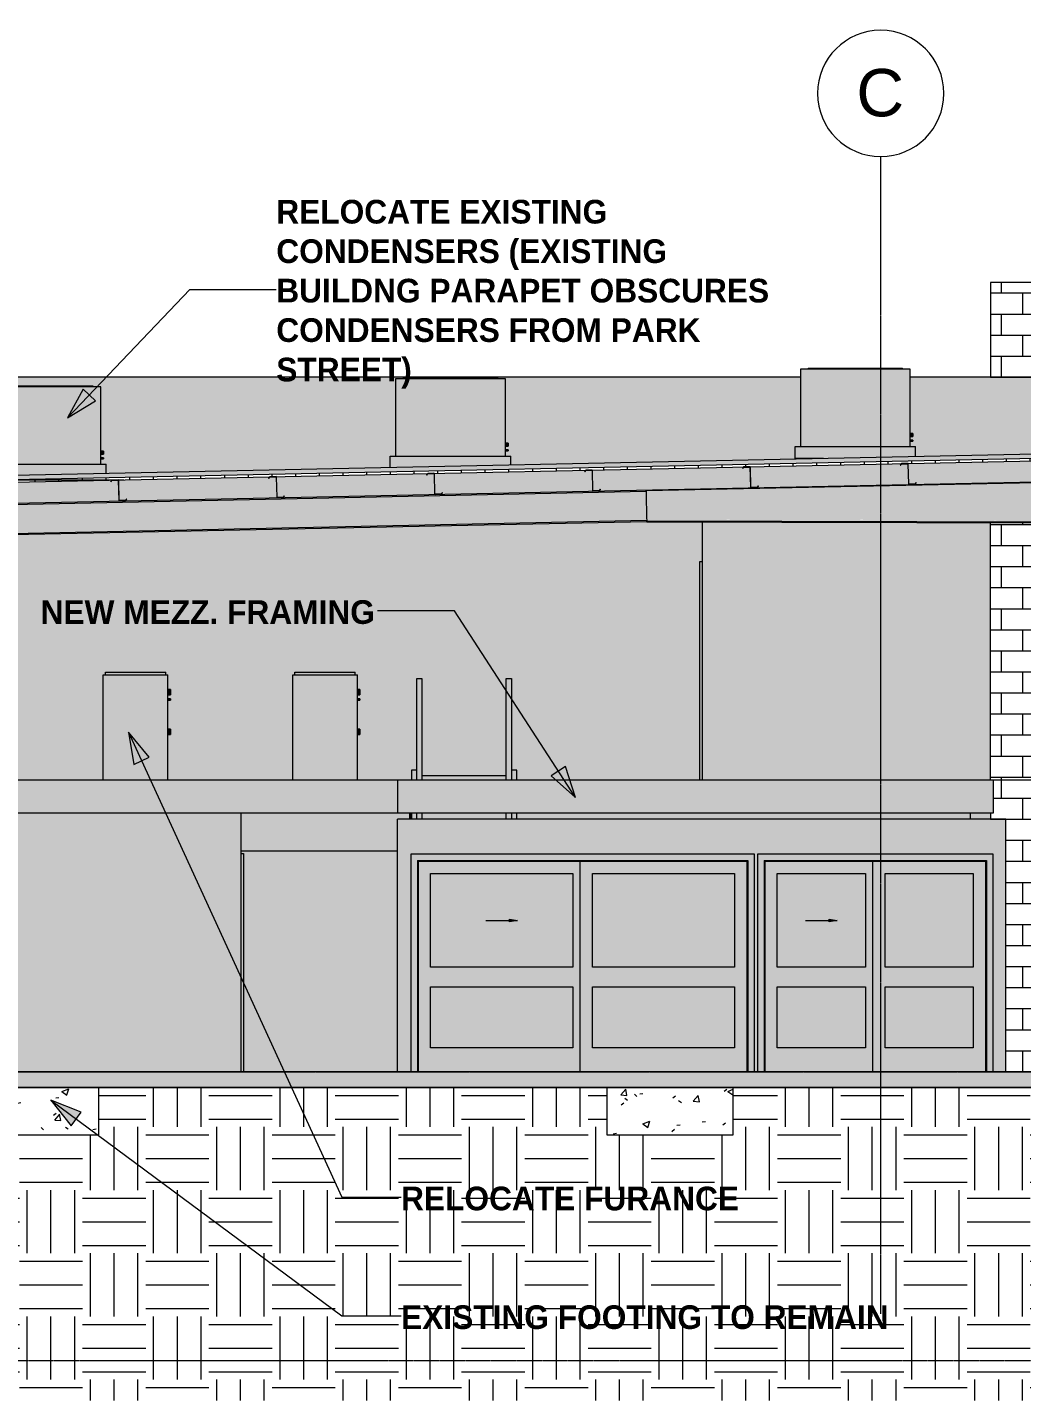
# Model space of a CAD drawing. Header units: inches. Extents: x -12060 to -7983, y -201 to 456.
# Drawn here: x -11406 to -11028, y -125 to 397 of the extents above; entities that cross this region are included whole.
import ezdxf

# ---------------------------------------------------------------- set-up
doc = ezdxf.new("R2010")
doc.units = ezdxf.units.IN
doc.header["$MEASUREMENT"] = 0
doc.linetypes.add('Aligning Line 1_8_', pattern=[0.25, 0.125, -0.125])
doc.linetypes.add('Grid Line 1_2_', pattern=[0.875, 0.5, -0.125, 0.125, -0.125])
for name, color, linetype, lineweight in [('A-DETL-GENF', 92, 'Continuous', 13), ('A-DOOR', 31, 'Continuous', 13), ('A-DOOR-FRAM', 31, 'Continuous', 13), ('A-FLOR', 192, 'Continuous', 9), ('A-FLOR-HRAL', 11, 'Continuous', 9), ('A-FLOR-LEVL', 51, 'Continuous', 9), ('A-ROOF', 132, 'Continuous', 13), ('A-ROOF-PATT', 132, 'Continuous', 9), ('A-WALL', 113, 'Continuous', 13), ('A-WALL-PATT', 111, 'Continuous', 13), ('C-BLDG-PADS', 91, 'Continuous', 13), ('C-TOPO', 7, 'Continuous', 9), ('G-ANNO-SYMB', 111, 'Aligning Line 1_8_', 9), ('G-ANNO-TEXT', 231, 'Continuous', 9), ('I-WALL', 2, 'Continuous', 13), ('M-EQPM', 50, 'Continuous', 9), ('S-BEAM', 12, 'Continuous', 13), ('S-FNDN', 32, 'Continuous', 13), ('S-GRID', 1, 'Continuous', 9), ('S-GRID-IDEN', 1, 'Continuous', 9), ('S-STRS', 31, 'Continuous', 9)]:
    doc.layers.add(name, color=color, linetype=linetype, lineweight=lineweight)
doc.styles.add('Arial', font='arial.ttf', dxfattribs={"height": 18})
doc.styles.add('Century Gothic_B', font='GOTHICB.TTF', dxfattribs={"height": 9})
pattern_1 = [(0, (-11043.466, 0), (0, 8), []), (90, (-11043.466, 0), (-8, 8), [8, -8])]
pattern_2 = [(50, (-11096.608, 126), (27.5427, -2.4099), [2.88, -31.68]), (355, (-11096.608, 126), (-5.3278, 28.8843), [2.304, -25.344]), (100.451, (-11094.313, 125.8), (22.2153, 26.4739), [2.448, -26.924]), (46.184, (-11096.608, 133.68), (40.9819, -6.3564), [4.32, -47.52]), (96.636, (-11093.193, 133.15), (35.8907, 37.4062), [3.671, -40.386]), (351.184, (-11096.61, 133.68), (35.891, 37.4062), [3.456, -38.016]), (21, (-11092.768, 131.76), (22.921, -15.4607), [2.88, -31.68]), (326, (-11092.768, 131.76), (9.3435, 27.8457), [2.304, -25.344]), (71.451, (-11090.858, 130.472), (32.2648, 12.3844), [2.448, -26.924]), (37.5, (-11096.608, 126), (0.46686, 12.7827), [1.267, -23.77, 1.267, -24.461, -25.44]), (37.5, (-11096.608, 126), (0.46686, 12.7827), [-50.765, 1.267, -24.173]), (7.5, (-11096.608, 126), (10.1016, 15.1451), [1.267, -13.402, 1.267, -23.194, -9.696]), (7.5, (-11096.608, 126), (10.1016, 15.1451), [-39.13, 1.267, -8.429]), (327.5, (-11105.171, 126), (20.49916, -0.86578), [1.267, -8.333, 1.267, -28.685, -39.744]), (327.5, (-11105.171, 126), (20.49916, -0.86578), [-39.552, 1.267, -38.477]), (317.5, (-11109.011, 126), (22.3948, 3.8443), [1.267, -11.213, 1.267, -18.624, -28.224]), (317.5, (-11109.011, 126), (22.3948, 3.8443), [-32.371, 1.267, -26.957])]

# ---------------------------------------------------------------- blocks, each defined once
blk = doc.blocks.new('Door-Interior-Double-Sliding-2_Panel-Wood - 125_ x 80_-1239573-BUILDING SECTION - NORTH_SOUTH - LOOKING EAST')
at = {"layer": 'A-DETL-GENF', "lineweight": 9}
blk.add_hatch(color=9, dxfattribs=at).paths.add_polyline_path([(-11222.41, 57), (-11219.4, 57.53), (-11222.41, 58.06)], flags=0)
at = {"layer": 'A-DOOR', "lineweight": 9}
blk.add_hatch(color=254, dxfattribs=at).paths.add_polyline_path([(-11259.9, 0), (-11257.4, 0), (-11257.4, 80.25), (-11131.9, 80.25), (-11131.9, 0), (-11129.4, 0), (-11129.4, 82.75), (-11259.9, 82.75), (-11259.9, 1.93)], flags=0)
h = blk.add_hatch(color=254, dxfattribs=at)
h.paths.add_polyline_path([(-11257.15, 0), (-11195.65, 0), (-11195.65, 80), (-11257.15, 80), (-11257.15, 1.93)], flags=0)
h.paths.add_polyline_path([(-11198.4, 9.12), (-11252.4, 9.12), (-11252.4, 32.25), (-11198.4, 32.25)], flags=0)
h.paths.add_polyline_path([(-11200.35, 39.75), (-11252.4, 39.75), (-11252.4, 75.31), (-11198.4, 75.31), (-11198.4, 39.75)], flags=0)
h = blk.add_hatch(color=254, dxfattribs=at)
h.paths.add_polyline_path([(-11190.9, 0), (-11132.15, 0), (-11132.15, 80), (-11195.65, 80), (-11195.65, 0)], flags=0)
h.paths.add_polyline_path([(-11190.9, 9.12), (-11190.9, 32.25), (-11136.9, 32.25), (-11136.9, 9.12), (-11148.42, 9.12)], flags=0)
h.paths.add_polyline_path([(-11190.9, 39.75), (-11190.9, 75.31), (-11136.9, 75.31), (-11136.9, 39.75), (-11148.42, 39.75)], flags=0)
h = blk.add_hatch(color=254, dxfattribs=at)
h.paths.add_polyline_path([(-11252.4, 9.12), (-11198.4, 9.12), (-11198.4, 32.25), (-11252.4, 32.25), (-11252.4, 16.03)], flags=0)
h.paths.add_polyline_path([(-11198.4, 39.75), (-11198.4, 75.31), (-11252.4, 75.31), (-11252.4, 39.75), (-11199.5, 39.75)], flags=0)
h.paths.add_polyline_path([(-11222.41, 57), (-11222.41, 58.06), (-11219.4, 57.53)], flags=0)
h = blk.add_hatch(color=254, dxfattribs=at)
h.paths.add_polyline_path([(-11148.42, 9.12), (-11136.9, 9.12), (-11136.9, 32.25), (-11190.9, 32.25), (-11190.9, 9.12), (-11187.28, 9.12)], flags=0)
h.paths.add_polyline_path([(-11189.79, 39.75), (-11136.9, 39.75), (-11136.9, 75.31), (-11190.9, 75.31), (-11190.9, 39.75)], flags=0)
at = {"layer": 'A-DOOR-FRAM', "lineweight": 9}
blk.add_hatch(color=254, dxfattribs=at).paths.add_polyline_path([(-11257.4, 0), (-11257.15, 0), (-11257.15, 80), (-11132.15, 80), (-11132.15, 0), (-11131.9, 0), (-11131.9, 80.25), (-11257.4, 80.25), (-11257.4, 1.93)], flags=0)
at = {"layer": 'A-DETL-GENF', "color": 8, "lineweight": 9}
for p, q in [((-11231.4, 57.53), (-11219.4, 57.53)), ((-11222.41, 58.06), (-11219.4, 57.53)), ((-11222.41, 57), (-11222.41, 58.06)), ((-11219.4, 57.53), (-11222.41, 57))]:
    blk.add_line(p, q, dxfattribs=at)
at = {"layer": 'A-DOOR', "color": 8, "lineweight": 9}
for p, q in [((-11259.9, 82.75), (-11259.9, 0)), ((-11129.4, 82.75), (-11259.9, 82.75)), ((-11257.4, 80.25), (-11257.4, 0)), ((-11257.4, 80.25), (-11131.9, 80.25)), ((-11132.15, 80), (-11195.65, 80)), ((-11195.65, 80), (-11195.65, 0)), ((-11132.15, 0), (-11132.15, 80)), ((-11131.9, 80.25), (-11131.9, 0)), ((-11129.4, 0), (-11129.4, 82.75)), ((-11252.4, 39.75), (-11252.4, 75.31)), ((-11252.4, 75.31), (-11198.4, 75.31)), ((-11198.4, 75.31), (-11198.4, 39.75)), ((-11190.9, 39.75), (-11190.9, 75.31)), ((-11190.9, 75.31), (-11136.9, 75.31)), ((-11136.9, 75.31), (-11136.9, 39.75)), ((-11198.4, 39.75), (-11252.4, 39.75)), ((-11136.9, 39.75), (-11190.9, 39.75)), ((-11252.4, 9.12), (-11252.4, 32.25)), ((-11252.4, 32.25), (-11198.4, 32.25)), ((-11198.4, 32.25), (-11198.4, 9.12)), ((-11190.9, 9.12), (-11190.9, 32.25)), ((-11190.9, 32.25), (-11136.9, 32.25)), ((-11136.9, 32.25), (-11136.9, 9.12)), ((-11198.4, 9.12), (-11252.4, 9.12)), ((-11136.9, 9.12), (-11190.9, 9.12))]:
    blk.add_line(p, q, dxfattribs=at)
at = {"layer": 'A-DOOR-FRAM', "color": 8, "lineweight": 9}
for p, q in [((-11257.15, 80), (-11257.15, 0)), ((-11257.15, 80), (-11132.15, 80)), ((-11132.15, 80), (-11132.15, 0))]:
    blk.add_line(p, q, dxfattribs=at)
blk = doc.blocks.new('Door-Interior-Double-Sliding-2_Panel-Wood - 84_ x 80_-1239550-BUILDING SECTION - NORTH_SOUTH - LOOKING EAST')
at = {"layer": 'A-DETL-GENF', "lineweight": 9}
blk.add_hatch(color=9, dxfattribs=at).paths.add_polyline_path([(-11100.99, 57), (-11097.98, 57.53), (-11100.99, 58.06)], flags=0)
at = {"layer": 'A-DOOR', "lineweight": 9}
blk.add_hatch(color=254, dxfattribs=at).paths.add_polyline_path([(-11039.65, 0), (-11038.73, 0), (-11038.73, 82.75), (-11128.23, 82.75), (-11128.23, 0), (-11125.73, 0), (-11125.73, 80.25), (-11041.23, 80.25), (-11041.23, 0), (-11040.48, 0)], flags=0)
h = blk.add_hatch(color=254, dxfattribs=at)
h.paths.add_polyline_path([(-11125.48, 0), (-11084.48, 0), (-11084.48, 80), (-11125.48, 80), (-11125.48, 9.12)], flags=0)
h.paths.add_polyline_path([(-11117.11, 9.12), (-11120.73, 9.12), (-11120.73, 32.25), (-11087.23, 32.25), (-11087.23, 9.12), (-11096.5, 9.12)], flags=0)
h.paths.add_polyline_path([(-11120.73, 39.75), (-11120.73, 75.31), (-11087.23, 75.31), (-11087.23, 39.75), (-11096.5, 39.75)], flags=0)
h = blk.add_hatch(color=254, dxfattribs=at)
h.paths.add_polyline_path([(-11084.48, 0), (-11041.48, 0), (-11041.48, 80), (-11084.48, 80), (-11084.48, 0.48)], flags=0)
h.paths.add_polyline_path([(-11076.11, 9.12), (-11079.73, 9.12), (-11079.73, 32.25), (-11046.23, 32.25), (-11046.23, 9.12), (-11047.28, 9.12)], flags=0)
h.paths.add_polyline_path([(-11046.23, 39.75), (-11079.73, 39.75), (-11079.73, 75.31), (-11046.23, 75.31), (-11046.23, 44.22)], flags=0)
h = blk.add_hatch(color=254, dxfattribs=at)
h.paths.add_polyline_path([(-11120.73, 9.12), (-11087.23, 9.12), (-11087.23, 32.25), (-11120.73, 32.25)], flags=0)
h.paths.add_polyline_path([(-11119.62, 39.75), (-11087.23, 39.75), (-11087.23, 75.31), (-11120.73, 75.31), (-11120.73, 39.75)], flags=0)
h.paths.add_polyline_path([(-11100.99, 57), (-11100.99, 58.06), (-11097.98, 57.53)], flags=0)
h = blk.add_hatch(color=254, dxfattribs=at)
h.paths.add_polyline_path([(-11046.23, 9.12), (-11046.23, 32.25), (-11079.73, 32.25), (-11079.73, 9.12), (-11047.28, 9.12)], flags=0)
h.paths.add_polyline_path([(-11047.28, 39.75), (-11046.23, 39.75), (-11046.23, 75.31), (-11079.73, 75.31), (-11079.73, 39.75), (-11078.62, 39.75)], flags=0)
at = {"layer": 'A-DOOR-FRAM', "lineweight": 9}
blk.add_hatch(color=254, dxfattribs=at).paths.add_polyline_path([(-11125.48, 0), (-11125.48, 80), (-11041.48, 80), (-11041.48, 0), (-11041.23, 0), (-11041.23, 80.25), (-11125.73, 80.25), (-11125.73, 0)], flags=0)
at = {"layer": 'A-DETL-GENF', "color": 8, "lineweight": 9}
for p, q in [((-11109.98, 57.53), (-11097.98, 57.53)), ((-11100.99, 58.06), (-11097.98, 57.53)), ((-11100.99, 57), (-11100.99, 58.06)), ((-11097.98, 57.53), (-11100.99, 57))]:
    blk.add_line(p, q, dxfattribs=at)
at = {"layer": 'A-DOOR', "color": 8, "lineweight": 9}
for p, q in [((-11128.23, 82.75), (-11128.23, 0)), ((-11038.73, 82.75), (-11128.23, 82.75)), ((-11125.73, 80.25), (-11125.73, 0)), ((-11125.73, 80.25), (-11041.23, 80.25)), ((-11041.48, 80), (-11084.48, 80)), ((-11084.48, 80), (-11084.48, 0)), ((-11041.48, 0), (-11041.48, 80)), ((-11041.23, 80.25), (-11041.23, 0)), ((-11038.73, 0), (-11038.73, 82.75)), ((-11120.73, 39.75), (-11120.73, 75.31)), ((-11120.73, 75.31), (-11087.23, 75.31)), ((-11087.23, 75.31), (-11087.23, 39.75)), ((-11079.73, 39.75), (-11079.73, 75.31)), ((-11079.73, 75.31), (-11046.23, 75.31)), ((-11046.23, 75.31), (-11046.23, 39.75)), ((-11087.23, 39.75), (-11120.73, 39.75)), ((-11046.23, 39.75), (-11079.73, 39.75)), ((-11120.73, 9.12), (-11120.73, 32.25)), ((-11120.73, 32.25), (-11087.23, 32.25)), ((-11087.23, 32.25), (-11087.23, 9.12)), ((-11079.73, 9.12), (-11079.73, 32.25)), ((-11079.73, 32.25), (-11046.23, 32.25)), ((-11046.23, 32.25), (-11046.23, 9.12)), ((-11087.23, 9.12), (-11120.73, 9.12)), ((-11046.23, 9.12), (-11079.73, 9.12))]:
    blk.add_line(p, q, dxfattribs=at)
at = {"layer": 'A-DOOR-FRAM', "color": 8, "lineweight": 9}
for p, q in [((-11125.48, 80), (-11125.48, 0)), ((-11125.48, 80), (-11041.48, 80)), ((-11041.48, 80), (-11041.48, 0))]:
    blk.add_line(p, q, dxfattribs=at)
blk = doc.blocks.new('Single-Flush - 30_ x 80_-1225038-BUILDING SECTION - NORTH_SOUTH - LOOKING EAST')
at = {"layer": 'A-DOOR-FRAM', "lineweight": 9}
blk.add_hatch(color=254, dxfattribs=at).paths.add_polyline_path([(-11150.15, 111), (-11149.15, 111), (-11149.15, 194), (-11150.15, 194), (-11150.15, 128.28)], flags=0)
at = {"layer": 'A-DOOR-FRAM', "color": 8, "lineweight": 9}
for p, q in [((-11150.15, 111), (-11150.15, 194)), ((-11150.15, 194), (-11149.15, 194))]:
    blk.add_line(p, q, dxfattribs=at)
blk = doc.blocks.new('Walls 1 - Walls 1-1277454-BUILDING SECTION - NORTH_SOUTH - LOOKING EAST')
at = {"layer": 'A-ROOF', "lineweight": 9}
blk.add_hatch(color=254, dxfattribs=at).paths.add_polyline_path([(-11323.4, 0), (-11264.9, 0), (-11264.9, 84), (-11324.4, 84), (-11324.4, 83), (-11323.4, 83), (-11323.4, 80)], flags=0)
blk = doc.blocks.new('Z-Girder - Z-Girder-1581831-BUILDING SECTION - NORTH_SOUTH - LOOKING EAST')
at = {"layer": 'S-BEAM', "lineweight": 9}
for p, q in [((-11433.42, 223.66), (-11433.89, 223.08)), ((-11433.89, 223.08), (-11433.81, 223.01)), ((-11433.81, 223.01), (-11433.37, 223.55)), ((-11431.05, 223.71), (-11433.42, 223.66)), ((-11433.37, 223.55), (-11431.05, 223.6)), ((-11430.97, 223.53), (-11430.81, 215.88)), ((-11430.7, 215.91), (-11430.86, 223.53)), ((-11430.64, 215.72), (-11428.26, 215.77)), ((-11428.31, 215.88), (-11430.63, 215.83)), ((-11427.87, 216.42), (-11428.31, 215.88)), ((-11428.26, 215.77), (-11427.79, 216.35)), ((-11427.79, 216.35), (-11427.87, 216.42))]:
    blk.add_line(p, q, dxfattribs=at)
for centre, radius, start, end in [((-11431.05, 223.52), 0.188, 1.1935, 91.1935), ((-11431.05, 223.52), 0.0782, 1.1935, 89.0708), ((-11430.63, 215.91), 0.188, 186.796, 265.2577), ((-11430.63, 215.91), 0.0782, 181.1935, 268.1511)]:
    blk.add_arc(centre, radius, start, end, dxfattribs=at)
blk = doc.blocks.new('Gas Fired Furnace - Direct Vent - 38000 BTUH-1351617-BUILDING SECTION - NORTH_SOUTH - LOOKING EAST')
at = {"layer": 'M-EQPM'}
for points in [[(-11281.01, 150.87), (-11281.01, 151.87), (-11303.89, 151.87), (-11303.89, 150.87)], [(-11304.7, 111), (-11280.2, 111), (-11280.2, 150.87), (-11304.7, 150.87), (-11304.7, 115.09)], [(-11280.2, 144.25), (-11279.2, 144.25), (-11279.2, 145.25), (-11280.2, 145.22), (-11280.2, 144.51)], [(-11279.2, 143.25), (-11279.2, 144.25), (-11280.2, 144.25), (-11280.2, 143.25)], [(-11279.2, 141.5), (-11279.2, 141.75), (-11280.2, 141.72), (-11280.2, 141.5)], [(-11280.2, 141.25), (-11279.2, 141.28), (-11279.2, 141.5), (-11280.2, 141.5), (-11280.2, 141.26)], [(-11280.2, 129.25), (-11279.2, 129.25), (-11279.2, 130.25), (-11280.2, 130.22), (-11280.2, 129.51)], [(-11279.2, 128.25), (-11279.2, 129.25), (-11280.2, 129.25), (-11280.2, 128.25)]]:
    blk.add_hatch(color=8, dxfattribs=at).paths.add_polyline_path(points, flags=0)
at = {"layer": 'M-EQPM', "color": 8}
for p, q in [((-11303.89, 151.87), (-11281.01, 151.87)), ((-11303.89, 150.87), (-11303.89, 151.87)), ((-11281.01, 150.87), (-11281.01, 151.87)), ((-11304.7, 150.87), (-11280.2, 150.87)), ((-11304.7, 111), (-11304.7, 150.87)), ((-11280.2, 111), (-11280.2, 150.87)), ((-11279.2, 145.25), (-11280.2, 145.25)), ((-11280.2, 143.25), (-11279.2, 143.25)), ((-11279.2, 141.75), (-11280.2, 141.75)), ((-11280.2, 141.25), (-11279.2, 141.25)), ((-11279.2, 145.25), (-11279.2, 144.25)), ((-11279.2, 144.25), (-11279.2, 143.25)), ((-11279.2, 141.75), (-11279.2, 141.5)), ((-11279.2, 141.5), (-11279.2, 141.25)), ((-11279.2, 130.25), (-11280.2, 130.25)), ((-11280.2, 128.25), (-11279.2, 128.25)), ((-11279.2, 130.25), (-11279.2, 129.25)), ((-11279.2, 129.25), (-11279.2, 128.25))]:
    blk.add_line(p, q, dxfattribs=at)
blk = doc.blocks.new('Condensing Unit - Air Cooled - DX - 6-10 Tons - 6 Tons-1352867-BUILDING SECTION - NORTH_SOUTH - LOOKING EAST')
at = {"layer": 'M-EQPM'}
for points in [[(-11252.27, 233.92), (-11223.9, 233.92), (-11223.9, 263.33), (-11265.68, 263.33), (-11265.68, 233.92)], [(-11258.22, 263.33), (-11251.75, 263.33), (-11251.75, 263.69), (-11262.69, 263.69), (-11262.69, 263.33), (-11259.93, 263.33)], [(-11244.29, 263.33), (-11240.81, 263.33), (-11240.81, 263.69), (-11251.75, 263.69), (-11251.75, 263.33), (-11245.29, 263.33)], [(-11240.11, 263.33), (-11237.83, 263.33), (-11237.83, 263.69), (-11240.81, 263.69), (-11240.81, 263.33)], [(-11226.89, 263.33), (-11226.89, 263.69), (-11237.83, 263.69), (-11237.83, 263.33), (-11227.36, 263.33)], [(-11223.9, 238.31), (-11222.9, 238.31), (-11222.9, 238.87), (-11223.9, 238.85), (-11223.9, 238.46)], [(-11223.9, 237.75), (-11222.9, 237.77), (-11222.9, 238.31), (-11223.9, 238.31), (-11223.9, 237.77)], [(-11222.9, 236.14), (-11222.9, 236.32), (-11223.9, 236.3), (-11223.9, 236.14)], [(-11222.9, 235.96), (-11222.9, 236.14), (-11223.9, 236.14), (-11223.9, 235.96)], [(-11267.68, 229.62), (-11221.9, 230.57), (-11221.9, 233.92), (-11267.68, 233.92)]]:
    blk.add_hatch(color=8, dxfattribs=at).paths.add_polyline_path(points, flags=0)
at = {"layer": 'M-EQPM', "color": 8}
for p, q in [((-11265.68, 263.33), (-11265.68, 233.92)), ((-11223.9, 263.33), (-11265.68, 263.33)), ((-11262.75, 263.69), (-11262.75, 263.33)), ((-11262.69, 263.69), (-11251.75, 263.69)), ((-11251.75, 263.69), (-11240.81, 263.69)), ((-11240.83, 263.69), (-11237.83, 263.69)), ((-11240.75, 263.33), (-11240.75, 263.69)), ((-11237.83, 263.69), (-11226.89, 263.69)), ((-11226.83, 263.33), (-11226.83, 263.69)), ((-11223.9, 233.92), (-11223.9, 263.33)), ((-11222.9, 238.87), (-11223.9, 238.87)), ((-11223.9, 237.75), (-11222.9, 237.75)), ((-11222.9, 236.33), (-11223.9, 236.33)), ((-11223.9, 235.95), (-11222.9, 235.95)), ((-11222.9, 238.87), (-11222.9, 238.31)), ((-11222.9, 238.31), (-11222.9, 237.75)), ((-11222.9, 236.32), (-11222.9, 236.14)), ((-11222.9, 236.14), (-11222.9, 235.96)), ((-11267.68, 233.92), (-11221.9, 233.92)), ((-11267.68, 229.62), (-11267.68, 233.92)), ((-11221.9, 230.57), (-11221.9, 233.92))]:
    blk.add_line(p, q, dxfattribs=at)
blk = doc.blocks.new('Condensing Unit - Air Cooled - DX - 6-10 Tons - 6 Tons-V1-BUILDING SECTION - NORTH_SOUTH - LOOKING EAST')
at = {"layer": 'M-EQPM'}
for points in [[(-11408.05, 230.96), (-11377.68, 230.96), (-11377.68, 260.37), (-11419.46, 260.37), (-11419.46, 230.96)], [(-11405.53, 260.37), (-11405.53, 260.73), (-11416.47, 260.73), (-11416.47, 260.37), (-11407.82, 260.37)], [(-11403.25, 260.37), (-11394.59, 260.37), (-11394.59, 260.73), (-11405.53, 260.73), (-11405.53, 260.37)], [(-11391.61, 260.37), (-11391.61, 260.73), (-11394.59, 260.73), (-11394.59, 260.37), (-11393.89, 260.37)], [(-11389.32, 260.37), (-11380.67, 260.37), (-11380.67, 260.73), (-11391.61, 260.73), (-11391.61, 260.37)], [(-11376.68, 235.35), (-11376.68, 235.91), (-11377.68, 235.89), (-11377.68, 235.35)], [(-11377.68, 234.78), (-11376.68, 234.8), (-11376.68, 235.35), (-11377.68, 235.35), (-11377.68, 234.8)], [(-11421.46, 226.41), (-11375.68, 227.37), (-11375.68, 230.96), (-11421.46, 230.96), (-11421.46, 227.47)], [(-11376.68, 233.18), (-11376.68, 233.36), (-11377.68, 233.34), (-11377.68, 233.18)], [(-11376.68, 232.99), (-11376.68, 233.18), (-11377.68, 233.18), (-11377.68, 232.99)]]:
    blk.add_hatch(color=8, dxfattribs=at).paths.add_polyline_path(points, flags=0)
at = {"layer": 'M-EQPM', "color": 8}
for p, q in [((-11419.46, 260.37), (-11419.46, 230.96)), ((-11377.68, 260.37), (-11419.46, 260.37)), ((-11416.53, 260.73), (-11416.53, 260.37)), ((-11416.47, 260.73), (-11405.53, 260.73)), ((-11405.53, 260.73), (-11394.59, 260.73)), ((-11394.61, 260.73), (-11391.61, 260.73)), ((-11394.53, 260.37), (-11394.53, 260.73)), ((-11391.61, 260.73), (-11380.67, 260.73)), ((-11380.61, 260.37), (-11380.61, 260.73)), ((-11377.68, 230.96), (-11377.68, 260.37)), ((-11376.68, 235.91), (-11377.68, 235.91)), ((-11376.68, 235.91), (-11376.68, 235.35)), ((-11376.68, 235.35), (-11376.68, 234.78)), ((-11421.46, 230.96), (-11375.68, 230.96)), ((-11421.46, 226.41), (-11421.46, 230.96)), ((-11377.68, 234.78), (-11376.68, 234.78)), ((-11376.68, 233.36), (-11377.68, 233.36)), ((-11377.68, 232.99), (-11376.68, 232.99)), ((-11376.68, 233.36), (-11376.68, 233.18)), ((-11376.68, 233.18), (-11376.68, 232.99)), ((-11375.68, 227.37), (-11375.68, 230.96))]:
    blk.add_line(p, q, dxfattribs=at)
blk = doc.blocks.new('Condensing Unit - Air Cooled - DX - 6-10 Tons - 6 Tons-V2-BUILDING SECTION - NORTH_SOUTH - LOOKING EAST')
at = {"layer": 'M-EQPM'}
for points in [[(-11070.53, 237.63), (-11070.15, 237.63), (-11070.15, 267.04), (-11111.93, 267.04), (-11111.93, 237.63), (-11096.5, 237.63)], [(-11098, 267.04), (-11098, 267.4), (-11108.94, 267.4), (-11108.94, 267.04), (-11100.29, 267.04)], [(-11088.47, 267.04), (-11087.06, 267.04), (-11087.06, 267.4), (-11098, 267.4), (-11098, 267.04), (-11088.55, 267.04)], [(-11087.06, 267.04), (-11084.07, 267.04), (-11084.07, 267.4), (-11087.06, 267.4), (-11087.06, 267.16)], [(-11073.13, 267.04), (-11073.13, 267.4), (-11084.07, 267.4), (-11084.07, 267.04), (-11073.61, 267.04)], [(-11070.15, 242.03), (-11069.15, 242.03), (-11069.15, 242.59), (-11070.15, 242.57), (-11070.15, 242.17)], [(-11070.15, 241.46), (-11069.15, 241.48), (-11069.15, 242.03), (-11070.15, 242.03), (-11070.15, 241.48)], [(-11103.11, 233.04), (-11068.15, 233.77), (-11068.15, 237.63), (-11113.93, 237.63), (-11113.93, 233.04)], [(-11069.15, 239.85), (-11069.15, 240.03), (-11070.15, 240.02), (-11070.15, 239.85)], [(-11069.15, 239.67), (-11069.15, 239.85), (-11070.15, 239.85), (-11070.15, 239.67)]]:
    blk.add_hatch(color=8, dxfattribs=at).paths.add_polyline_path(points, flags=0)
at = {"layer": 'M-EQPM', "color": 8}
for p, q in [((-11111.93, 267.04), (-11111.93, 237.63)), ((-11070.15, 267.04), (-11111.93, 267.04)), ((-11109, 267.4), (-11109, 267.04)), ((-11108.94, 267.4), (-11098, 267.4)), ((-11098, 267.4), (-11087.06, 267.4)), ((-11087.08, 267.4), (-11084.07, 267.4)), ((-11087, 267.04), (-11087, 267.4)), ((-11084.07, 267.4), (-11073.13, 267.4)), ((-11073.07, 267.04), (-11073.07, 267.4)), ((-11070.15, 237.63), (-11070.15, 267.04)), ((-11069.15, 242.59), (-11070.15, 242.59)), ((-11070.15, 241.46), (-11069.15, 241.46)), ((-11069.15, 242.59), (-11069.15, 242.03)), ((-11069.15, 242.03), (-11069.15, 241.46)), ((-11113.93, 237.63), (-11068.15, 237.63)), ((-11113.93, 233.04), (-11113.93, 237.63)), ((-11069.15, 240.04), (-11070.15, 240.04)), ((-11070.15, 239.67), (-11069.15, 239.67)), ((-11069.15, 240.03), (-11069.15, 239.85)), ((-11069.15, 239.85), (-11069.15, 239.67)), ((-11068.15, 233.77), (-11068.15, 237.63)), ((-11103.11, 233.04), (-11113.93, 233.04))]:
    blk.add_line(p, q, dxfattribs=at)
blk = doc.blocks.new('Top Rail Type - Top Rail_Internal_-1377795-BUILDING SECTION - NORTH_SOUTH - LOOKING EAST')
at = {"layer": 'A-FLOR-HRAL'}
h = blk.add_hatch(color=8, dxfattribs=at)
h.paths.add_polyline_path([(-11221.65, 96), (-11221.65, 98.25), (-11223.65, 98.25), (-11223.65, 96)], flags=0)
h.paths.add_polyline_path([(-11223.65, 111), (-11221.65, 111), (-11221.65, 149.45), (-11223.65, 149.45), (-11223.65, 112.45)], flags=0)
at = {"layer": 'A-FLOR-HRAL', "color": 8}
for p, q in [((-11223.65, 149.45), (-11221.65, 149.45)), ((-11223.65, 111), (-11223.65, 149.45)), ((-11221.65, 149.45), (-11221.65, 111)), ((-11223.65, 96), (-11223.65, 98.25)), ((-11221.65, 98.25), (-11221.65, 96))]:
    blk.add_line(p, q, dxfattribs=at)
blk = doc.blocks.new('Top Rail Type - Top Rail_Internal_-1377806-BUILDING SECTION - NORTH_SOUTH - LOOKING EAST')
at = {"layer": 'A-FLOR-HRAL'}
h = blk.add_hatch(color=8, dxfattribs=at)
h.paths.add_polyline_path([(-11257.65, 96), (-11255.65, 96), (-11255.65, 98.25), (-11257.65, 98.25)], flags=0)
h.paths.add_polyline_path([(-11257.65, 111), (-11255.65, 111), (-11255.65, 149.45), (-11257.65, 149.45), (-11257.65, 112.45)], flags=0)
at = {"layer": 'A-FLOR-HRAL', "color": 8}
for p, q in [((-11257.65, 149.45), (-11255.65, 149.45)), ((-11257.65, 111), (-11257.65, 149.45)), ((-11255.65, 149.45), (-11255.65, 111)), ((-11257.65, 96), (-11257.65, 98.25)), ((-11255.65, 98.25), (-11255.65, 96))]:
    blk.add_line(p, q, dxfattribs=at)
blk = doc.blocks.new('Single-Flush - 34_ x 80_-1461419-BUILDING SECTION - NORTH_SOUTH - LOOKING EAST')
at = {"layer": 'A-DOOR-FRAM', "lineweight": 9}
blk.add_hatch(color=8, dxfattribs=at).paths.add_polyline_path([(-11323.4, 0), (-11323.4, 83), (-11324.4, 83), (-11324.4, 0)], flags=0)
at = {"layer": 'A-DOOR-FRAM', "color": 8, "lineweight": 9}
for p, q in [((-11324.4, 83), (-11323.4, 83)), ((-11323.4, 83), (-11323.4, 0))]:
    blk.add_line(p, q, dxfattribs=at)
blk = doc.blocks.new('W-Wide Flange - GIRDER - T_B_D_ - 2-1379053-BUILDING SECTION - NORTH_SOUTH - LOOKING EAST')
at = {"layer": 'S-BEAM', "lineweight": 9}
for points in [[(-11411.52, 215.54), (-11170.52, 220.56), (-11170.53, 221.14), (-11411.53, 216.12), (-11411.53, 216.06)], [(-11411.5, 214.74), (-11170.5, 219.76), (-11170.53, 220.56), (-11411.52, 215.51), (-11411.5, 214.8)], [(-11411.3, 205.39), (-11170.31, 210.42), (-11170.52, 219.76), (-11411.5, 214.74), (-11411.32, 206.33)], [(-11411.29, 204.59), (-11170.29, 209.64), (-11170.31, 210.42), (-11411.3, 205.39), (-11411.29, 204.62)], [(-11411.28, 204.02), (-11170.28, 209.04), (-11170.31, 209.62), (-11411.29, 204.59), (-11411.29, 204.54)]]:
    blk.add_hatch(color=254, dxfattribs=at).paths.add_polyline_path(points, flags=0)
at = {"layer": 'S-BEAM', "color": 8, "lineweight": 9}
for p, q in [((-11170.52, 220.56), (-11411.52, 215.54)), ((-11170.53, 221.14), (-11170.52, 220.56)), ((-11170.52, 220.56), (-11170.5, 219.76)), ((-11170.5, 219.76), (-11170.31, 210.42)), ((-11411.53, 216.06), (-11411.53, 216.12)), ((-11411.3, 205.39), (-11411.5, 214.68)), ((-11411.29, 204.59), (-11170.29, 209.62)), ((-11170.28, 209.04), (-11411.28, 204.02)), ((-11170.31, 210.42), (-11170.29, 209.62)), ((-11170.29, 209.62), (-11170.28, 209.04)), ((-11411.29, 204.59), (-11411.3, 205.39)), ((-11411.29, 204.54), (-11411.29, 204.59))]:
    blk.add_line(p, q, dxfattribs=at)
blk = doc.blocks.new('Grid - Grid Head - Circle-50561-BUILDING SECTION - NORTH_SOUTH - LOOKING EAST')
at = {"layer": 'S-GRID-IDEN'}
for start, end in [(360, 180), (180, 360)]:
    blk.add_arc((-10800.4, 371.84), 24, start, end, dxfattribs=at)

msp = doc.modelspace()

# ---------------------------------------------------------------- hatches: boundary and pattern name
at = {"layer": 'A-FLOR'}
for points in [[(-11270.64355, 98.25), (-11264.89539, 98.25), (-11264.89539, 111), (-11420.27039, 111), (-11420.27039, 98.25), (-11278.23437, 98.25)], [(-11252.64539, 98.25), (-11038.72821, 98.25), (-11038.72821, 111), (-11264.89539, 111), (-11264.89539, 98.25), (-11260.27039, 98.25)]]:
    msp.add_hatch(color=8, dxfattribs=at).paths.add_polyline_path(points, flags=0)
at = {"layer": 'A-ROOF', "lineweight": 9}
msp.add_hatch(color=254, dxfattribs=at).paths.add_polyline_path([(-11770.64539, 217.63747), (-10807.14539, 237.71039), (-10807.14539, 239.21072), (-11770.64539, 219.1378)], flags=0)
at = {"layer": 'A-ROOF-PATT'}
h = msp.add_hatch(dxfattribs=at)
h.set_pattern_fill('FP_5', color=8, style=0, pattern_type=2)
h.set_pattern_definition([(0, (-11096.608, 126), (0, 9), []), (90, (-11096.608, 126), (-9, 6e-16), [])])
h.paths.add_polyline_path([(-11770.64539, 216.63726), (-10807.14539, 236.71017), (-10807.14539, 237.71039), (-11770.64539, 217.63747)], flags=0)
h = msp.add_hatch(dxfattribs=at)
h.set_pattern_fill('FP_6', color=8, style=0, pattern_type=2)
h.set_pattern_definition([(161.57, (-11096.128, 126.48), (-3.8399538, -1.54e-05), [0, -27.322, 3.034, 0]), (18.43, (-11097.088, 126.48), (-3.8399538, 1.54e-05), [0, -27.322, 3.034, 0]), (108.43, (-11096.128, 126.48), (1.919622, -9.6005246), [9.106, -21.25]), (71.57, (-11097.088, 126.48), (1.919622, 9.6005246), [9.106, -21.25])])
h.paths.add_polyline_path([(-11770.64539, 208.63552), (-10807.14539, 228.70844), (-10807.14539, 236.71017), (-11770.64539, 216.63726), (-11770.64539, 208.65115)], flags=0)
at = {"layer": 'A-WALL'}
for points in [[(-11259.64539, 96), (-11259.64539, 98.25), (-11260.27039, 98.25), (-11260.27039, 96)], [(-11040.47821, 96), (-11039.65318, 96), (-11039.65318, 98.25), (-11047.27818, 98.25), (-11047.27818, 96), (-11044.67917, 96)]]:
    msp.add_hatch(color=7, dxfattribs=at).paths.add_polyline_path(points, flags=0)
at = {"layer": 'A-WALL-PATT', "lineweight": 9}
h = msp.add_hatch(dxfattribs=at)
h.set_pattern_fill('FP_4', color=9, style=0, pattern_type=2)
h.set_pattern_definition(pattern_1)
h.paths.add_polyline_path([(-11002.40318, 264), (-11002.40318, 300), (-11039.65318, 300), (-11039.65318, 264)], flags=0)
h = msp.add_hatch(dxfattribs=at)
h.set_pattern_fill('FP_9', color=9, style=0, pattern_type=2)
h.set_pattern_definition([(0, (-11774.145, 0), (0, 8), []), (90, (-11774.145, 0), (-8, 8), [8, -8])])
h.paths.add_polyline_path([(-11774.14539, -31.02607), (-11768.39539, -30.95022), (-11768.39539, -30), (-11770.64539, -30), (-11770.64539, -6), (-11774.14539, -6), (-11774.14539, -30.8447)], flags=0)
h.paths.add_polyline_path([(-11750.41492, 0), (-11420.89539, 0), (-11420.89539, 111), (-11376.70054, 111), (-11376.70054, 150.875), (-11375.88804, 150.875), (-11375.88804, 151.875), (-11353.01304, 151.875), (-11353.01304, 150.875), (-11352.20054, 150.875), (-11352.20054, 145.25), (-11351.20054, 145.21593), (-11351.20054, 143.25), (-11352.20054, 143.25), (-11352.20054, 141.75), (-11351.20054, 141.71651), (-11351.20054, 141.25), (-11352.20054, 141.25), (-11352.20054, 130.25), (-11351.20054, 130.21593), (-11351.20054, 128.25), (-11352.20054, 128.25), (-11352.20054, 111), (-11304.70054, 111), (-11304.70054, 150.875), (-11303.88804, 150.875), (-11303.88804, 151.875), (-11281.01304, 151.875), (-11281.01304, 150.875), (-11280.20054, 150.875), (-11280.20054, 145.25), (-11279.20054, 145.21593), (-11279.20054, 143.25), (-11280.20054, 143.25), (-11280.20054, 141.75), (-11279.20054, 141.71651), (-11279.20054, 141.25), (-11280.20054, 141.25), (-11280.20054, 130.25), (-11279.20054, 130.21593), (-11279.20054, 128.25), (-11280.20054, 128.25), (-11280.20054, 111), (-11259.64539, 111), (-11259.64539, 114.66399), (-11257.64539, 114.66399), (-11257.64539, 149.45455), (-11255.64539, 149.45455), (-11255.64539, 112.45455), (-11223.64539, 112.45455), (-11223.64539, 149.45455), (-11221.64539, 149.45455), (-11221.64539, 114.66399), (-11219.64539, 114.66399), (-11219.64539, 111), (-11150.14539, 111), (-11150.14539, 194), (-11149.14539, 194), (-11149.14539, 208.86889), (-11170.27725, 208.92179), (-11170.30836, 209.03992), (-11411.27634, 204.01975), (-11411.30374, 203.95911), (-11750.12104, 188.83998), (-11750.41492, 202.94629), (-11750.41492, 16.02534)], flags=0)
h.paths.add_polyline_path([(-10827.37586, 228.28697), (-10818.02039, 228.28697), (-10818.04661, 228.48133), (-10826.81727, 228.29861)], flags=0)
h.paths.add_polyline_path([(-10994.77818, 0), (-10979.89539, 0), (-10979.89539, 96), (-10827.37586, 96), (-10827.37586, 228.28697), (-10827.81757, 228.27777), (-10827.41857, 208.06346), (-10994.77818, 208.48244), (-10994.77818, 38.26985)], flags=0)
h.paths.add_polyline_path([(-11771.52662, 0), (-11770.64539, 0), (-11770.64539, 39.6063), (-11771.87651, 39.63736), (-11772.02619, 39.7422), (-11772.07296, 39.80315), (-11772.07296, 40.19685), (-11771.90378, 40.35134), (-11771.72887, 40.37692), (-11771.51695, 40.38772), (-11770.64539, 40.3937), (-11770.64539, 168.33689), (-11774.14539, 168.33689), (-11774.14539, 102), (-11772.14539, 102), (-11772.14539, 90), (-11774.14539, 90), (-11774.14539, 0)], flags=0)
h.paths.add_polyline_path([(-11771.7221, 39.68108), (-11771.74165, 39.72161), (-11771.72312, 39.68286)], flags=0)
h.paths.add_polyline_path([(-11771.14145, 39.80315), (-11771.17247, 40.0994), (-11771.20244, 39.99474), (-11771.17168, 39.8981)], flags=0)
h.paths.add_polyline_path([(-11265.253, 84), (-11264.89539, 84), (-11264.89539, 96), (-11260.27039, 96), (-11260.27039, 98.25), (-11324.39539, 98.25), (-11324.39539, 84), (-11278.23437, 84)], flags=0)
h.paths.add_polyline_path([(-11096.49512, 96), (-11047.27818, 96), (-11047.27818, 98.25), (-11219.64539, 98.25), (-11219.64539, 96), (-11126.47821, 96)], flags=0)
h.paths.add_polyline_path([(-10643.00784, 124), (-10642.9944, 124), (-10643.00784, 264), (-11070.14539, 264), (-11070.14539, 242.58785), (-11069.14539, 242.56869), (-11069.14539, 241.46285), (-11070.14539, 241.46285), (-11070.14539, 240.03459), (-11069.14539, 240.01586), (-11069.14539, 239.67237), (-11070.14539, 239.67237), (-11070.14539, 237.63489), (-11068.14539, 237.63489), (-11068.14539, 233.77322), (-10807.14539, 239.21072), (-10807.14539, 124), (-10681.09112, 124)], flags=0)
h.paths.add_polyline_path([(-11771.52662, 177.46189), (-11770.64539, 177.46189), (-11770.64539, 219.1378), (-11421.46182, 226.41246), (-11421.46182, 230.95696), (-11419.46182, 230.95696), (-11419.46182, 260.36696), (-11416.47447, 260.36696), (-11416.47447, 260.72696), (-11380.66791, 260.72696), (-11380.66791, 260.36696), (-11377.68057, 260.36696), (-11377.68057, 235.90993), (-11376.68057, 235.89076), (-11376.68057, 234.78493), (-11377.68057, 234.78493), (-11377.68057, 233.35667), (-11376.68057, 233.33794), (-11376.68057, 232.99445), (-11377.68057, 232.99445), (-11377.68057, 230.95696), (-11375.68057, 230.95696), (-11375.68057, 227.36623), (-11267.68057, 229.61623), (-11267.68057, 233.92065), (-11265.68057, 233.92065), (-11265.68057, 263.33065), (-11262.69322, 263.33065), (-11262.69322, 263.69065), (-11226.88666, 263.69065), (-11226.88666, 263.33065), (-11223.89932, 263.33065), (-11223.89932, 238.87362), (-11222.89932, 238.85446), (-11222.89932, 237.74862), (-11223.89932, 237.74862), (-11223.89932, 236.32036), (-11222.89932, 236.30163), (-11222.89932, 235.95814), (-11223.89932, 235.95814), (-11223.89932, 233.92065), (-11221.89932, 233.92065), (-11221.89932, 230.57001), (-11103.10532, 233.04489), (-11113.92664, 233.04489), (-11113.92664, 237.63489), (-11111.92664, 237.63489), (-11111.92664, 264), (-11774.14539, 264), (-11774.14539, 177.46189)], flags=0)
h.paths.add_polyline_path([(-11750.54217, 208.84906), (-11750.53817, 208.86208), (-11750.54217, 209.05434), (-11758.54525, 208.84906), (-11750.97352, 208.84906)], flags=0)
h.paths.add_polyline_path([(-11750.52004, 209.0548), (-11411.52713, 216.05776), (-11411.52837, 216.11713), (-11748.80922, 209.09044)], flags=0)
h = msp.add_hatch(dxfattribs=at)
h.set_pattern_fill('FP_3', color=9, style=0, pattern_type=2)
h.set_pattern_definition(pattern_1)
h.paths.add_polyline_path([(-10994.77818, 0), (-10994.77818, 208.48244), (-11039.65318, 208.59478), (-11039.65318, 111), (-11038.72821, 111), (-11038.72821, 98.25), (-11039.65318, 98.25), (-11039.65318, 96), (-11033.89539, 96), (-11033.89539, 0)], flags=0)
at = {"layer": 'C-BLDG-PADS', "lineweight": 9}
h = msp.add_hatch(dxfattribs=at)
h.set_pattern_fill('FP_2', style=0, pattern_type=2)
h.set_pattern_definition(pattern_2)
h.paths.add_polyline_path([(-11252.27162, -6), (-10800.39539, -6), (-10800.39539, 0), (-11758.39539, 0), (-11758.39539, -6), (-11252.64539, -6)], flags=0)
at = {"layer": 'C-TOPO'}
h = msp.add_hatch(dxfattribs=at)
h.set_pattern_fill('FP_10', color=8, style=0, pattern_type=2)
h.set_pattern_definition([(0, (-11096.608, 126), (24, 24), [24, -24]), (0, (-11096.608, 135), (24, 24), [24, -24]), (0, (-11096.608, 144), (24, 24), [24, -24]), (90, (-11093.608, 147), (-24, 24), [24, -24]), (90, (-11084.608, 147), (-24, 24), [24, -24]), (90, (-11075.608, 147), (-24, 24), [24, -24])])
h.paths.add_polyline_path([(-11745.39539, -124.93966), (-10800.39539, -124.93966), (-10800.39539, -24), (-10818.39539, -24), (-10818.39539, -6.00628), (-11137.39539, -6.00628), (-11137.39539, -24), (-11185.39539, -24), (-11185.39539, -6.00628), (-11378.39539, -6.00628), (-11378.39539, -24), (-11426.39539, -24), (-11426.39539, -6.00628), (-11758.39539, -6.00628), (-11758.39539, -84), (-11745.39539, -84), (-11745.39539, -96), (-11758.39539, -96), (-11758.39539, -124.93966)], flags=0)
at = {"layer": 'G-ANNO-TEXT'}
for points in [[(-11390.25053, 248.5463), (-11379.65159, 255.02713), (-11384.31199, 259.45833)], [(-11367.1566, 129.09724), (-11365.07974, 116.84875), (-11359.23374, 119.52816)], [(-11197.33277, 104.21678), (-11201.15671, 116.03694), (-11206.55448, 112.54137)], [(-11396.61437, -10.82718), (-11388.89139, -20.55828), (-11385.06052, -15.39307)]]:
    msp.add_hatch(color=256, dxfattribs=at).paths.add_polyline_path(points, flags=0)
at = {"layer": 'I-WALL'}
for color, points in [(7, [(-11149.14539, 111), (-11144.64539, 111), (-11144.64539, 208.85762), (-11149.14539, 208.86889), (-11149.14539, 128.54367)]), (7, [(-11096.49512, 111), (-11039.65318, 111), (-11039.65318, 208.59478), (-11144.64539, 208.85762), (-11144.64539, 111)]), (10, [(-11348.12773, 0), (-11324.39539, 0), (-11324.39539, 98.25), (-11420.89539, 98.25), (-11420.89539, 0)]), (254, [(-11260.39539, 0), (-11260.39539, 96), (-11264.89539, 96), (-11264.89539, 0)])]:
    msp.add_hatch(color=color, dxfattribs=at).paths.add_polyline_path(points, flags=0)
at = {"layer": 'I-WALL', "lineweight": 9}
msp.add_hatch(color=254, dxfattribs=at).paths.add_polyline_path([(-11260.39539, 0), (-11259.89539, 0), (-11259.89539, 82.75), (-11129.39539, 82.75), (-11129.39539, 0), (-11128.22821, 0), (-11128.22821, 82.75), (-11038.72821, 82.75), (-11038.72821, 0), (-11033.89539, 0), (-11033.89539, 96), (-11260.39539, 96), (-11260.39539, 1.92884)], flags=0)
at = {"layer": 'S-BEAM'}
for points in [[(-11170.52386, 220.75907), (-10827.80968, 227.89894), (-10827.81757, 228.27777), (-11170.53175, 221.13789)], [(-11170.50962, 220.07562), (-10827.79544, 227.2155), (-10827.80968, 227.89894), (-11170.52338, 220.73578), (-11170.51145, 220.1631)], [(-10827.41857, 209.12567), (-10827.80256, 227.21535), (-11170.50962, 220.07562), (-11170.2957, 209.98405), (-10828.75795, 209.12903)], [(-10827.40433, 208.44223), (-10827.41857, 209.12567), (-11170.29931, 209.98071), (-11170.27972, 209.30061), (-10827.40482, 208.44223)], [(-10827.39644, 208.0634), (-10827.41857, 208.44226), (-11170.28514, 209.30061), (-11170.27725, 208.92179), (-10827.41857, 208.06346)]]:
    msp.add_hatch(color=9, dxfattribs=at).paths.add_polyline_path(points, flags=0)
at = {"layer": 'S-FNDN', "lineweight": 9}
h = msp.add_hatch(dxfattribs=at)
h.set_pattern_fill('FP_2', color=8, style=0, pattern_type=2)
h.set_pattern_definition(pattern_2)
h.paths.add_polyline_path([(-11378.39539, -24), (-11378.39539, -6), (-11426.39539, -6.00628), (-11426.39539, -24)], flags=0)
h = msp.add_hatch(dxfattribs=at)
h.set_pattern_fill('FP_2', color=8, style=0, pattern_type=2)
h.set_pattern_definition(pattern_2)
h.paths.add_polyline_path([(-11137.39539, -24), (-11137.39539, -6), (-11185.39539, -6.00628), (-11185.39539, -24)], flags=0)
at = {"layer": 'S-STRS'}
h = msp.add_hatch(color=8, dxfattribs=at)
h.paths.add_polyline_path([(-11258.14539, 96), (-11257.64539, 96), (-11257.64539, 98.25), (-11259.64539, 98.25), (-11259.64539, 96)], flags=0)
h.paths.add_polyline_path([(-11259.64539, 111), (-11257.64539, 111), (-11257.64539, 114.66399), (-11259.64539, 114.66399)], flags=0)
for points in [[(-11252.27162, 111), (-11223.64539, 111), (-11223.64539, 112.45455), (-11255.64539, 112.45455), (-11255.64539, 111), (-11252.64539, 111)], [(-11223.64539, 96), (-11223.64539, 98.25), (-11255.64539, 98.25), (-11255.64539, 96), (-11226.30887, 96)]]:
    msp.add_hatch(color=8, dxfattribs=at).paths.add_polyline_path(points, flags=0)
h = msp.add_hatch(color=8, dxfattribs=at)
h.paths.add_polyline_path([(-11221.64539, 96), (-11219.64539, 96), (-11219.64539, 98.25), (-11221.64539, 98.25)], flags=0)
h.paths.add_polyline_path([(-11219.64539, 111), (-11219.64539, 114.66399), (-11221.64539, 114.66399), (-11221.64539, 111)], flags=0)

# ---------------------------------------------------------------- linework, layer by layer
at = {"layer": 'A-FLOR', "color": 8}
for p, q in [((-11420.27039, 111), (-11038.72821, 111)), ((-11264.89539, 111), (-11264.89539, 98.25)), ((-11038.72821, 111), (-11038.72821, 98.25)), ((-11038.72821, 98.25), (-11324.39539, 98.25))]:
    msp.add_line(p, q, dxfattribs=at)
at = {"layer": 'A-FLOR-LEVL', "linetype": 'Grid Line 1_2_'}
for p, q in [((-11977.0082, 111), (-10168.98382, 111)), ((-12024.0413, 0), (-10168.98382, 0))]:
    msp.add_line(p, q, dxfattribs=at)
at = {"layer": 'A-ROOF', "lineweight": 9}
for p, q in [((-10807.14539, 239.21072), (-11770.64539, 219.1378)), ((-11770.64539, 217.63747), (-10807.14539, 237.71039)), ((-11770.64539, 216.63726), (-10807.14539, 236.71017)), ((-11759.77039, 208.86208), (-10818.02039, 228.48188))]:
    msp.add_line(p, q, dxfattribs=at)
at = {"layer": 'A-WALL', "color": 8, "lineweight": 9}
for p, q in [((-11002.40318, 300), (-11039.65318, 300)), ((-11039.65318, 300), (-11039.65318, 264)), ((-11111.92664, 264), (-11774.14539, 264)), ((-10642.9944, 264), (-11070.14539, 264)), ((-11260.27039, 96), (-11260.27039, 98.25)), ((-11047.27818, 96), (-11047.27818, 98.25)), ((-11039.65318, 98.25), (-11039.65318, 96)), ((-11324.39539, 84), (-11264.89539, 84))]:
    msp.add_line(p, q, dxfattribs=at)
at = {"layer": 'C-BLDG-PADS', "lineweight": 9}
for p, q in [((-10390.58289, 0), (-11758.39539, 0)), ((-11758.39539, -6), (-10390.58289, -6))]:
    msp.add_line(p, q, dxfattribs=at)
at = {"layer": 'C-TOPO'}
for p, q in [((-11348.12773, -6.00628), (-11378.39539, -6.00628)), ((-11185.39539, -6.00628), (-11348.12773, -6.00628)), ((-10818.39539, -6.00628), (-11137.39539, -6.00628))]:
    msp.add_line(p, q, dxfattribs=at)
at = {"layer": 'C-TOPO', "color": 8}
for p, q in [((-11348.12769, -6.00628), (-11378.39539, -6.00628)), ((-11348.12769, -6.00628), (-11185.39539, -6.00628)), ((-11137.39539, -6.00628), (-10818.39539, -6.00628))]:
    msp.add_line(p, q, dxfattribs=at)
at = {"layer": 'G-ANNO-SYMB'}
msp.add_line((-10265.68712, -109.86125), (-11927.30312, -109.86125), dxfattribs=at)
at = {"layer": 'G-ANNO-TEXT'}
for p, q in [((-11390.25053, 248.5463), (-11343.82252, 297.37576)), ((-11343.82252, 297.37576), (-11311.00272, 297.37576)), ((-11384.31199, 259.45833), (-11390.25053, 248.5463)), ((-11379.65159, 255.02713), (-11384.31199, 259.45833)), ((-11390.25053, 248.5463), (-11379.65159, 255.02713)), ((-11243.31664, 175.22385), (-11272.54247, 175.22385)), ((-11197.33277, 104.21678), (-11243.31664, 175.22385)), ((-11367.1566, 129.09724), (-11365.07974, 116.84875)), ((-11359.23374, 119.52816), (-11367.1566, 129.09724)), ((-11367.1566, 129.09724), (-11286.14772, -47.6494)), ((-11365.07974, 116.84875), (-11359.23374, 119.52816)), ((-11201.15671, 116.03694), (-11206.55448, 112.54137)), ((-11197.33277, 104.21678), (-11201.15671, 116.03694)), ((-11206.55448, 112.54137), (-11197.33277, 104.21678)), ((-11396.61437, -10.82718), (-11388.89139, -20.55828)), ((-11385.06052, -15.39307), (-11396.61437, -10.82718)), ((-11396.61437, -10.82718), (-11286.14772, -92.75662)), ((-11388.89139, -20.55828), (-11385.06052, -15.39307)), ((-11286.14772, -47.6494), (-11263.60205, -47.6494)), ((-11286.14772, -92.75662), (-11263.60205, -92.75662))]:
    msp.add_line(p, q, dxfattribs=at)
at = {"layer": 'I-WALL', "color": 8, "lineweight": 9}
for p, q in [((-11149.14539, 111), (-11149.14539, 208.86889)), ((-11039.65318, 111), (-11039.65318, 208.59478)), ((-11324.39539, 98.25), (-11420.89539, 98.25)), ((-11324.39539, 0), (-11324.39539, 98.25)), ((-11264.89539, 0), (-11264.89539, 96)), ((-11033.89539, 96), (-11264.89539, 96)), ((-11033.89539, 0), (-11033.89539, 96))]:
    msp.add_line(p, q, dxfattribs=at)
at = {"layer": 'S-BEAM', "color": 8, "lineweight": 9}
for p, q in [((-10827.80968, 227.89894), (-11170.52386, 220.75907)), ((-11170.52386, 220.75907), (-11170.53175, 221.13789)), ((-10827.40433, 208.44223), (-11170.28514, 209.30061)), ((-11170.27725, 208.92179), (-11170.28514, 209.30061)), ((-10827.39644, 208.0634), (-11170.27725, 208.92179))]:
    msp.add_line(p, q, dxfattribs=at)
at = {"layer": 'S-FNDN', "lineweight": 9}
for p, q in [((-11378.39539, -6), (-11426.39539, -6)), ((-11378.39539, -24), (-11378.39539, -6)), ((-11137.39539, -6), (-11185.39539, -6)), ((-11185.39539, -6), (-11185.39539, -24)), ((-11137.39539, -24), (-11137.39539, -6)), ((-11426.39539, -24), (-11378.39539, -24)), ((-11185.39539, -24), (-11137.39539, -24))]:
    msp.add_line(p, q, dxfattribs=at)
at = {"layer": 'S-GRID', "linetype": 'Grid Line 1_2_'}
msp.add_line((-11081.39539, -92), (-11081.39539, 347.8358), dxfattribs=at)
at = {"layer": 'S-STRS', "color": 8}
for p, q in [((-11259.64539, 114.66399), (-11259.64539, 111)), ((-11257.64539, 114.66399), (-11259.64539, 114.66399)), ((-11223.64539, 112.45455), (-11255.64539, 112.45455)), ((-11219.64539, 114.66399), (-11221.64539, 114.66399)), ((-11219.64539, 111), (-11219.64539, 114.66399)), ((-11259.64539, 98.25), (-11259.64539, 96)), ((-11219.64539, 96), (-11219.64539, 98.25))]:
    msp.add_line(p, q, dxfattribs=at)

# ---------------------------------------------------------------- block references
at = {"layer": 'A-DOOR', "color": 8, "lineweight": 9}
for name in ['Single-Flush - 30_ x 80_-1225038-BUILDING SECTION - NORTH_SOUTH - LOOKING EAST', 'Single-Flush - 34_ x 80_-1461419-BUILDING SECTION - NORTH_SOUTH - LOOKING EAST', 'Door-Interior-Double-Sliding-2_Panel-Wood - 125_ x 80_-1239573-BUILDING SECTION - NORTH_SOUTH - LOOKING EAST', 'Door-Interior-Double-Sliding-2_Panel-Wood - 84_ x 80_-1239550-BUILDING SECTION - NORTH_SOUTH - LOOKING EAST']:
    msp.add_blockref(name, (0, 0), dxfattribs=at)
at = {"layer": 'A-FLOR-HRAL', "color": 8}
for name in ['Top Rail Type - Top Rail_Internal_-1377806-BUILDING SECTION - NORTH_SOUTH - LOOKING EAST', 'Top Rail Type - Top Rail_Internal_-1377795-BUILDING SECTION - NORTH_SOUTH - LOOKING EAST']:
    msp.add_blockref(name, (0, 0), dxfattribs=at)
at = {"layer": 'A-ROOF', "color": 8, "lineweight": 9}
msp.add_blockref('Walls 1 - Walls 1-1277454-BUILDING SECTION - NORTH_SOUTH - LOOKING EAST', (0, 0), dxfattribs=at)
at = {"layer": 'M-EQPM', "color": 8}
for name, p in [('Condensing Unit - Air Cooled - DX - 6-10 Tons - 6 Tons-V2-BUILDING SECTION - NORTH_SOUTH - LOOKING EAST', (0, 0)), ('Condensing Unit - Air Cooled - DX - 6-10 Tons - 6 Tons-1352867-BUILDING SECTION - NORTH_SOUTH - LOOKING EAST', (0, 0)), ('Condensing Unit - Air Cooled - DX - 6-10 Tons - 6 Tons-V1-BUILDING SECTION - NORTH_SOUTH - LOOKING EAST', (0, 0)), ('Gas Fired Furnace - Direct Vent - 38000 BTUH-1351617-BUILDING SECTION - NORTH_SOUTH - LOOKING EAST', (-72, 0)), ('Gas Fired Furnace - Direct Vent - 38000 BTUH-1351617-BUILDING SECTION - NORTH_SOUTH - LOOKING EAST', (0, 0))]:
    msp.add_blockref(name, p, dxfattribs=at)
at = {"layer": 'S-BEAM', "color": 8, "lineweight": 9}
for name, p in [('Z-Girder - Z-Girder-1581831-BUILDING SECTION - NORTH_SOUTH - LOOKING EAST', (299.93492, 6.24864)), ('Z-Girder - Z-Girder-1581831-BUILDING SECTION - NORTH_SOUTH - LOOKING EAST', (359.9219, 7.49837)), ('Z-Girder - Z-Girder-1581831-BUILDING SECTION - NORTH_SOUTH - LOOKING EAST', (59.98698, 1.24973)), ('Z-Girder - Z-Girder-1581831-BUILDING SECTION - NORTH_SOUTH - LOOKING EAST', (119.97397, 2.49946)), ('Z-Girder - Z-Girder-1581831-BUILDING SECTION - NORTH_SOUTH - LOOKING EAST', (179.96095, 3.74919)), ('Z-Girder - Z-Girder-1581831-BUILDING SECTION - NORTH_SOUTH - LOOKING EAST', (239.94793, 4.99892)), ('W-Wide Flange - GIRDER - T_B_D_ - 2-1379053-BUILDING SECTION - NORTH_SOUTH - LOOKING EAST', (0, 0))]:
    msp.add_blockref(name, p, dxfattribs=at)
at = {"layer": 'S-GRID-IDEN'}
msp.add_blockref('Grid - Grid Head - Circle-50561-BUILDING SECTION - NORTH_SOUTH - LOOKING EAST', (-281, 0), dxfattribs=at)

# ---------------------------------------------------------------- texts
at = {"layer": 'G-ANNO-TEXT', "char_height": 9, "attachment_point": 1, "style": 'Century Gothic_B'}
for s, insert, width in [('RELOCATE EXISTING', (-11311.00272, 331.38757), 145.743), ('CONDENSERS (EXISTING', (-11311.00272, 316.38757), 177.255), ('BUILDNG PARAPET OBSCURES', (-11311.00272, 301.38757), 216.039), ('CONDENSERS FROM PARK', (-11311.00272, 286.38757), 191.799), ('STREET)', (-11311.00272, 271.38757), 52.116), ('NEW MEZZ. FRAMING', (-11400.55507, 179.22621), 154.833), ('RELOCATE FURANCE', (-11263.60205, -43.64704), 149.076), ('EXISTING FOOTING TO REMAIN', (-11263.60205, -88.75425), 225.432)]:
    msp.add_mtext(s, dxfattribs=dict(at, insert=insert, width=width))
at = {"layer": 'S-GRID-IDEN', "insert": (-11090.65985, 381.12374), "char_height": 18, "width": 22.119, "attachment_point": 1, "style": 'Arial'}
msp.add_mtext('C', dxfattribs=at)

doc.saveas('drawing.dxf')
